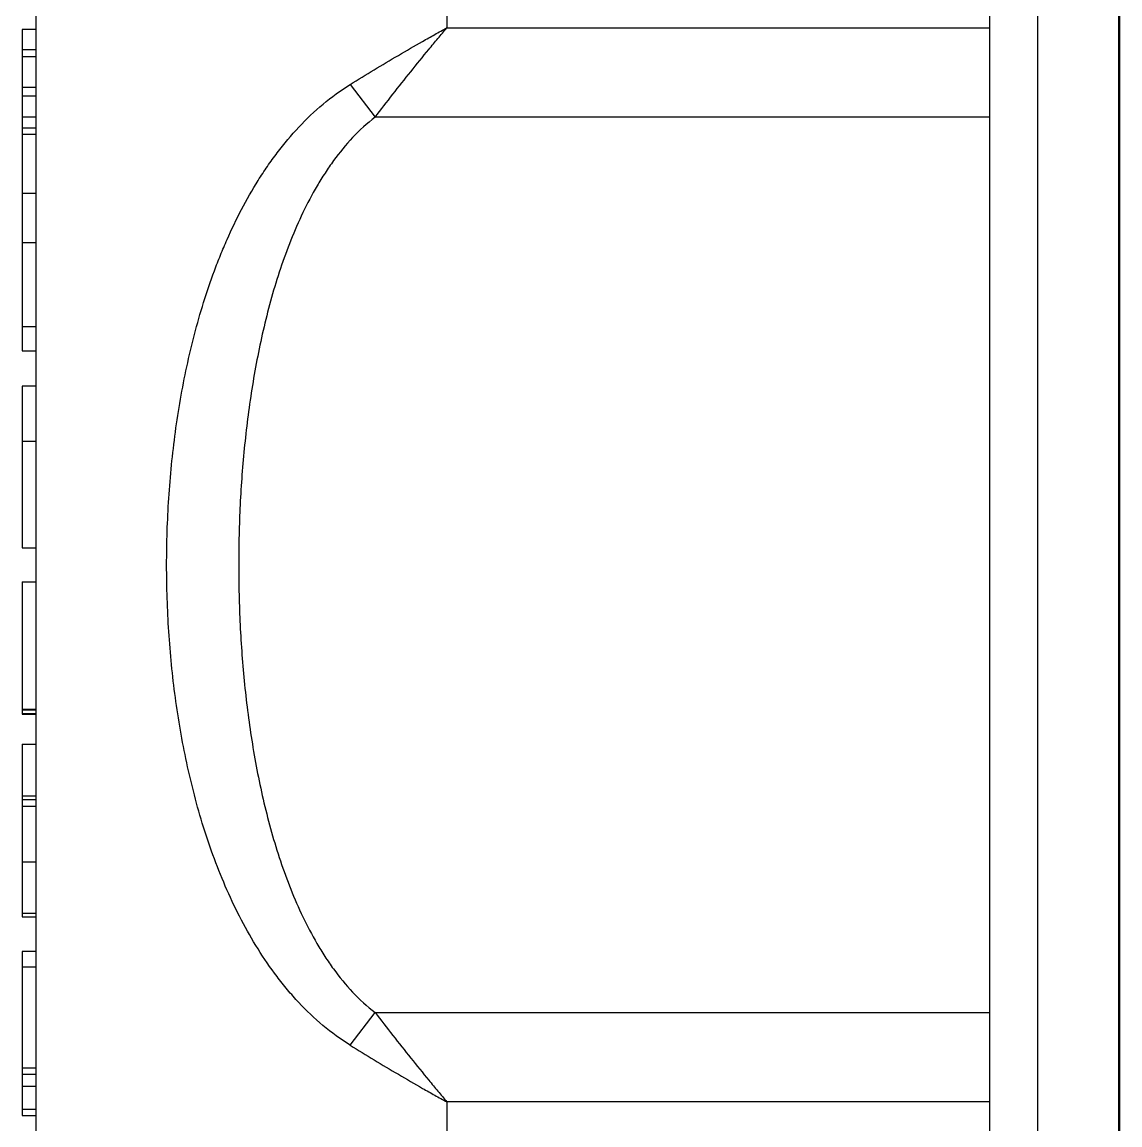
# Paper-space layout '_Bottom' of a CAD drawing. Header units: inches. Extents: x -10.2 to 13.8, y -6.6 to 10.2.
# Drawn here: x -10.17 to -5.493, y -2.387 to 2.313 of the extents above; entities that cross this region are included whole.
import ezdxf

# ---------------------------------------------------------------- set-up
doc = ezdxf.new("R2010")
doc.units = ezdxf.units.IN
doc.header["$MEASUREMENT"] = 0

psp = doc.layouts.new('_Bottom')

# ---------------------------------------------------------------- linework, layer by layer
at = {"color": 7, "linetype": 'Continuous', "lineweight": 25}
for p, q in [((-8.36, 6.4497), (-8.36, 2.2884)), ((-6.0475, -6.4497), (-6.0475, 6.4497)), ((-10.11, -4.0293), (-10.11, 4.0293)), ((-5.844, 3.2684), (-5.844, -3.2684)), ((-5.4972, -2.6921), (-5.4972, 2.6921)), ((-5.4928, -2.4416), (-5.4928, 2.4416)), ((-10.11, 2.2809), (-10.17, 2.2809)), ((-10.17, 2.2809), (-10.17, 0.9117)), ((-8.36, 2.2884), (-6.0475, 2.2884)), ((-10.17, 2.1965), (-10.11, 2.1965)), ((-10.17, 2.1656), (-10.11, 2.1656)), ((-10.17, 2.0356), (-10.11, 2.0356)), ((-8.7719, 2.0469), (-8.6661, 1.9071)), ((-10.17, 1.9987), (-10.11, 1.9987)), ((-10.17, 1.9091), (-10.11, 1.9091)), ((-6.0475, 1.9071), (-8.6661, 1.9071)), ((-10.17, 1.8624), (-10.11, 1.8624)), ((-10.17, 1.8344), (-10.11, 1.8344)), ((-10.17, 1.5831), (-10.11, 1.5831)), ((-10.17, 1.3733), (-10.11, 1.3733)), ((-10.17, 1.0151), (-10.11, 1.0151)), ((-10.17, 0.9117), (-10.11, 0.9117)), ((-10.11, 0.7616), (-10.17, 0.7616)), ((-10.17, 0.7616), (-10.17, 0.0725)), ((-10.17, 0.5276), (-10.11, 0.5276)), ((-10.17, 0.0725), (-10.11, 0.0725)), ((-10.17, -0.0725), (-10.17, -0.6367)), ((-10.17, -0.0725), (-10.11, -0.0725)), ((-10.17, -0.6146), (-10.11, -0.6146)), ((-10.17, -0.6175), (-10.11, -0.6175)), ((-10.17, -0.6337), (-10.11, -0.6337)), ((-10.17, -0.6367), (-10.11, -0.6367)), ((-10.17, -0.7644), (-10.17, -1.4998)), ((-10.17, -0.7644), (-10.11, -0.7644)), ((-10.17, -0.9837), (-10.11, -0.9837)), ((-10.17, -0.9992), (-10.11, -0.9992)), ((-10.17, -1.0278), (-10.11, -1.0278)), ((-10.17, -1.265), (-10.11, -1.265)), ((-10.17, -1.4843), (-10.11, -1.4843)), ((-10.17, -1.4998), (-10.11, -1.4998)), ((-10.11, -1.6476), (-10.17, -1.6476)), ((-10.17, -1.6476), (-10.17, -2.3461)), ((-10.17, -1.7123), (-10.11, -1.7123)), ((-8.7719, -2.0469), (-8.6661, -1.9071)), ((-8.6661, -1.9071), (-6.0475, -1.9071)), ((-10.17, -2.1431), (-10.11, -2.1431)), ((-10.17, -2.1702), (-10.11, -2.1702)), ((-10.17, -2.2217), (-10.11, -2.2217)), ((-8.36, -2.2884), (-8.36, -6.4497)), ((-6.0475, -2.2884), (-8.36, -2.2884)), ((-10.17, -2.3191), (-10.11, -2.3191)), ((-10.17, -2.3461), (-10.11, -2.3461))]:
    psp.add_line(p, q, dxfattribs=at)
for points, knots in [([(-8.7719, 2.0469), (-8.7039, 2.089), (-8.6356, 2.1304), (-8.5326, 2.191), (-8.4982, 2.2109), (-8.4464, 2.2404), (-8.4291, 2.2501), (-8.3946, 2.2694), (-8.3772, 2.279), (-8.36, 2.2884)], [0, 0, 0, 0, 0.5, 0.5, 0.75, 0.75, 0.875, 0.875, 1, 1, 1, 1]), ([(-8.6661, 1.9071), (-8.6157, 1.9727), (-8.5651, 2.0375), (-8.4884, 2.1333), (-8.4627, 2.1649), (-8.4242, 2.2117), (-8.4114, 2.2272), (-8.3857, 2.258), (-8.3728, 2.2733), (-8.36, 2.2884)], [0, 0, 0, 0, 0.5, 0.5, 0.75, 0.75, 0.875, 0.875, 1, 1, 1, 1]), ([(-8.7719, -2.0469), (-8.8131, -2.0214), (-8.8516, -1.9931), (-8.9245, -1.932), (-8.9588, -1.8992), (-9.0076, -1.8471), (-9.0234, -1.8292), (-9.0542, -1.7926), (-9.0692, -1.7737), (-9.1127, -1.7163), (-9.1396, -1.677), (-9.2151, -1.5562), (-9.2586, -1.4721), (-9.3161, -1.3418), (-9.3339, -1.2977), (-9.3672, -1.2082), (-9.3826, -1.1628), (-9.4251, -1.0265), (-9.4487, -0.935), (-9.4883, -0.7508), (-9.5042, -0.6582), (-9.5294, -0.472), (-9.5386, -0.3784), (-9.5509, -0.1903), (-9.554, -0.0959), (-9.5541, 0.0465), (-9.5533, 0.0942), (-9.5502, 0.1893), (-9.5479, 0.2368), (-9.5386, 0.3786), (-9.5293, 0.4726), (-9.504, 0.6594), (-9.488, 0.7521), (-9.4484, 0.9361), (-9.4249, 1.0275), (-9.3825, 1.1631), (-9.3672, 1.2081), (-9.3423, 1.2752), (-9.3336, 1.2976), (-9.3157, 1.3419), (-9.3064, 1.3639), (-9.2583, 1.4729), (-9.2145, 1.5573), (-9.1513, 1.6581), (-9.1382, 1.6781), (-9.1111, 1.7175), (-9.0971, 1.737), (-9.0536, 1.7942), (-9.0231, 1.8306), (-8.9583, 1.8997), (-8.9241, 1.9324), (-8.8515, 1.9932), (-8.813, 2.0214), (-8.7719, 2.0469)], [0, 0, 0, 0, 0.03125, 0.03125, 0.0625, 0.0625, 0.078125, 0.078125, 0.09375, 0.09375, 0.125, 0.125, 0.1875, 0.1875, 0.21875, 0.21875, 0.25, 0.25, 0.3125, 0.3125, 0.375, 0.375, 0.4375, 0.4375, 0.5, 0.5, 0.53125, 0.53125, 0.5625, 0.5625, 0.625, 0.625, 0.6875, 0.6875, 0.75, 0.75, 0.78125, 0.78125, 0.796875, 0.796875, 0.8125, 0.8125, 0.875, 0.875, 0.890625, 0.890625, 0.90625, 0.90625, 0.9375, 0.9375, 0.96875, 0.96875, 1, 1, 1, 1]), ([(-8.6661, 1.9071), (-8.7008, 1.8808), (-8.7324, 1.8518), (-8.7909, 1.7898), (-8.8178, 1.7569), (-8.8555, 1.7051), (-8.8676, 1.6875), (-8.891, 1.6515), (-8.9024, 1.6331), (-8.935, 1.5773), (-8.955, 1.5393), (-9.0105, 1.4234), (-9.0419, 1.3437), (-9.0829, 1.2215), (-9.0955, 1.1802), (-9.1187, 1.0977), (-9.1294, 1.0563), (-9.1588, 0.9317), (-9.1751, 0.8481), (-9.2023, 0.6802), (-9.2132, 0.5959), (-9.2304, 0.4265), (-9.2368, 0.3415), (-9.2451, 0.1709), (-9.2472, 0.0851), (-9.2472, -0.0858), (-9.2451, -0.1711), (-9.2368, -0.3411), (-9.2305, -0.4259), (-9.2133, -0.5949), (-9.2024, -0.6792), (-9.1752, -0.8471), (-9.159, -0.9308), (-9.1197, -1.0974), (-9.0965, -1.1806), (-9.0421, -1.343), (-9.0109, -1.4225), (-8.9555, -1.5382), (-8.9356, -1.5761), (-8.9031, -1.6319), (-8.8918, -1.6504), (-8.8682, -1.6866), (-8.8561, -1.7043), (-8.8182, -1.7564), (-8.7911, -1.7895), (-8.7324, -1.8517), (-8.7008, -1.8808), (-8.6661, -1.9071)], [0, 0, 0, 0, 0.03125, 0.03125, 0.0625, 0.0625, 0.078125, 0.078125, 0.09375, 0.09375, 0.125, 0.125, 0.1875, 0.1875, 0.21875, 0.21875, 0.25, 0.25, 0.3125, 0.3125, 0.375, 0.375, 0.4375, 0.4375, 0.5, 0.5, 0.5625, 0.5625, 0.625, 0.625, 0.6875, 0.6875, 0.75, 0.75, 0.8125, 0.8125, 0.875, 0.875, 0.90625, 0.90625, 0.921875, 0.921875, 0.9375, 0.9375, 0.96875, 0.96875, 1, 1, 1, 1]), ([(-8.6661, -1.9071), (-8.6157, -1.9727), (-8.5651, -2.0375), (-8.4884, -2.1333), (-8.4627, -2.1649), (-8.4242, -2.2117), (-8.4114, -2.2272), (-8.3857, -2.258), (-8.3728, -2.2733), (-8.36, -2.2884)], [0, 0, 0, 0, 0.5, 0.5, 0.75, 0.75, 0.875, 0.875, 1, 1, 1, 1]), ([(-8.7719, -2.0469), (-8.7039, -2.089), (-8.6356, -2.1304), (-8.5326, -2.191), (-8.4982, -2.2109), (-8.4464, -2.2404), (-8.4291, -2.2501), (-8.3946, -2.2694), (-8.3772, -2.279), (-8.36, -2.2884)], [0, 0, 0, 0, 0.5, 0.5, 0.75, 0.75, 0.875, 0.875, 1, 1, 1, 1])]:
    psp.add_open_spline(points, degree=3, knots=knots, dxfattribs=at)

doc.saveas('drawing.dxf')
